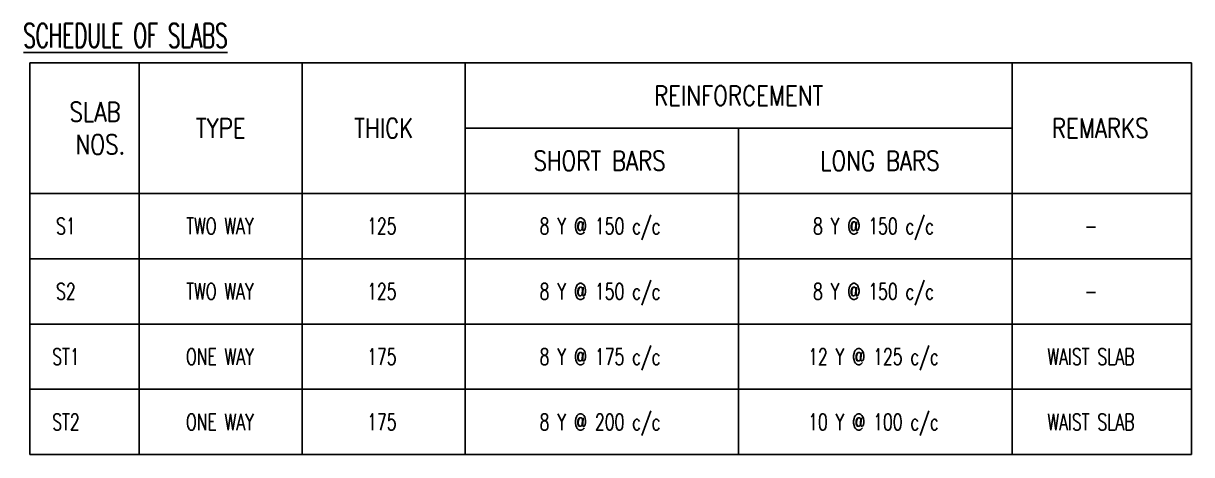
# Model space of a CAD drawing. Header units: millimetres. Extents: x 2659630 to 6742168, y -2425387 to -732288.
# Drawn here: x 3429206 to 3447114, y -835270 to -828665 of the extents above; entities that cross this region are included whole.
import ezdxf
from ezdxf.enums import TextEntityAlignment as Align

# ---------------------------------------------------------------- set-up
doc = ezdxf.new("R2010")
doc.units = ezdxf.units.MM
for name, color, linetype in [('FRAME TABLE', 5, 'Continuous'), ('S-TITIL', 6, 'Continuous'), ('TEXT MIDIUM', 2, 'Continuous'), ('TEXT SCHEDULE SLAB', 4, 'Continuous')]:
    doc.layers.add(name, color=color, linetype=linetype)
doc.styles.add('ROMANS', font='r.shx', dxfattribs={"width": 0.7})

msp = doc.modelspace()

# ---------------------------------------------------------------- linework, layer by layer
at = {"layer": 'FRAME TABLE', "color": 7}
for p, q in [((3429302.601, -829269.897), (3447114.371, -829269.897)), ((3429302.601, -829269.897), (3429302.601, -835269.897)), ((3430979.612, -829269.897), (3430979.612, -835269.897)), ((3433479.612, -829269.897), (3433479.612, -835269.897)), ((3435979.612, -829269.897), (3435979.612, -835269.897)), ((3444360.859, -829269.897), (3444360.859, -835269.897)), ((3447114.371, -829269.897), (3447114.371, -835269.897)), ((3440170.235, -830269.897), (3440170.235, -835269.897)), ((3429302.601, -831269.897), (3447114.371, -831269.897)), ((3429302.601, -835269.897), (3447114.371, -835269.897))]:
    msp.add_line(p, q, dxfattribs=at)
at = {"layer": 'FRAME TABLE'}
for p, q in [((3435979.612, -830269.897), (3444360.859, -830269.897)), ((3429302.601, -832269.897), (3447114.371, -832269.897)), ((3429302.601, -833269.897), (3447114.371, -833269.897)), ((3429302.601, -833269.897), (3447114.371, -833269.897)), ((3429302.601, -834269.897), (3447114.371, -834269.897)), ((3429302.601, -834269.897), (3447114.371, -834269.897))]:
    msp.add_line(p, q, dxfattribs=at)

# ---------------------------------------------------------------- texts
at = {"layer": 'S-TITIL', "style": 'ROMANS', "width": 0.6}
msp.add_text('%%uSCHEDULE OF SLABS', height=370.06579, dxfattribs=at).set_placement((3429205.719, -829034.589))
at = {"layer": 'TEXT MIDIUM', "style": 'ROMANS', "width": 0.8}
for s, p in [('REINFORCEMENT', (3440170.235, -829769.897)), ('SLAB ', (3430386, -830019.897)), ('TYPE', (3432229.612, -830269.897)), ('THICK', (3434729.612, -830269.897)), ('REMARKS', (3445712.027, -830269.897)), ('NOS.', (3430386, -830519.897)), ('SHORT BARS', (3438036.499, -830769.897)), ('LONG BARS', (3442333.197, -830769.897))]:
    msp.add_text(s, height=300, dxfattribs=at).set_placement(p, align=Align.MIDDLE)
at = {"layer": 'TEXT SCHEDULE SLAB', "char_height": 250, "attachment_point": 2, "style": 'ROMANS'}
for s, insert, width in [('S1', (3429858.529, -831644.897), 457.14286), ('TWO WAY', (3432220.088, -831644.897), 1342.85714), ('125', (3434701.041, -831644.897), 238.09524), ('8 Y @ 150 c/c', (3438046.352, -831644.897), 2688.02952), ('8 Y @ 150 c/c', (3442236.976, -831644.897), 2680.59386), ('-', (3445572.269, -831644.897), 171.42857), ('-', (3445572.269, -831644.897), 171.42857), ('S2', (3429858.529, -832644.897), 457.14286), ('TWO WAY', (3432220.088, -832644.897), 1342.85714), ('125', (3434701.041, -832644.897), 238.09524), ('8 Y @ 150 c/c', (3438046.352, -832644.897), 2688.02952), ('8 Y @ 150 c/c', (3442236.976, -832644.897), 2680.59386), ('-', (3445572.269, -832644.897), 171.42857), ('-', (3445572.269, -832644.897), 171.42857), ('ST1', (3429858.529, -833644.897), 457.14286), ('ONE WAY', (3432220.088, -833644.897), 1342.85714), ('175', (3434701.041, -833644.897), 238.09524), ('8 Y @ 175 c/c', (3438046.352, -833644.897), 2688.02952), ('12 Y @ 125 c/c', (3442236.976, -833644.897), 2680.59386), ('WAIST SLAB', (3445572.269, -833644.897), 2179.52557), ('ST2', (3429858.529, -834644.897), 457.14286), ('ONE WAY', (3432220.088, -834644.897), 1342.85714), ('175', (3434701.041, -834644.897), 238.09524), ('8 Y @ 200 c/c', (3438046.352, -834644.897), 2688.02952), ('10 Y @ 100 c/c', (3442236.976, -834644.897), 2680.59386), ('WAIST SLAB', (3445572.269, -834644.897), 2179.52557)]:
    msp.add_mtext(s, dxfattribs=dict(at, insert=insert, width=width))

doc.saveas('drawing.dxf')
